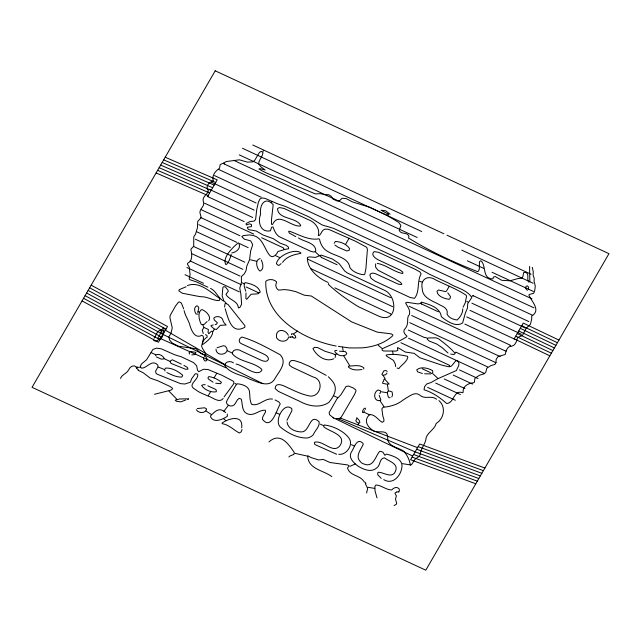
<?xml version="1.0" encoding="UTF-8"?>
<svg xmlns="http://www.w3.org/2000/svg" width="641" height="641" viewBox="0 0 641 641"><rect width="100%" height="100%" fill="white"/><g stroke="black" fill="none" stroke-linecap="round" stroke-linejoin="round"><path stroke-width="0.96" d="M231.097 254.301C230.536 257.874 228.909 261.816 226.449 264.469L225.648 264.413C222.227 257.265 233.124 247.065 238.308 242.795L238.877 243.284C241.264 248.412 236.345 252.161 231.802 252.987M366.612 493.001L367.638 488.306L365.314 483.659M216.001 349.177C216.426 358.319 232.603 353.495 225.167 346.132L223.389 345.739L217.051 347.726M291.439 334.634L291.679 333.673L293.201 333.961L295.421 335.844L295.789 337.727L294.027 338.208L292.144 336.333M334.217 243.284L335.315 241.505C340.451 241.513 346.573 244.117 349.497 248.46L349.081 250.431L346.773 250.952L337.959 247.162L334.939 245.046M241.689 427.876C243.468 414.046 228.773 418.365 222.026 423.028L222.219 423.661C229.005 424.759 233.693 429.983 239.333 433.004L241.208 431.826L242.034 429.51M164.024 328.32C163.687 332.383 163.455 337.23 159.737 339.778L158.888 339.57L157.926 337.807C160.659 335.035 160.482 330.9 163.175 327.944M365.666 409.375L365.114 408.061L363.663 409.046L362.574 411.025L362.702 412.612L363.303 412.644L364.609 410.825M233.444 362.83C230.423 360.651 224.967 361.195 224.855 365.699C229.855 373.487 241.353 374.697 249.373 379.031C256.913 381.459 268.042 388.142 274.172 379.873C278.25 372.245 288.105 362.91 280.157 354.737C267.898 348.207 255.27 340.86 241.865 337.014L240.079 338.352L239.149 340.475L239.822 342.582L240.976 343.496L263.395 353.912C265.598 354.994 269.028 356.668 268.315 359.665C266.768 362.461 263.042 361.099 260.775 360.074L241.569 351.156C238.516 348.72 232.186 349.008 232.322 353.896C239.862 362.149 253.259 361.708 261.592 369.16L261.905 370.178C257.129 378.022 242.859 365.074 236.064 364.048M356.644 418.677L355.867 420.752L356.332 421.65L357.269 422.579L359.433 423.084L359.905 422.467L359.184 420.384L356.773 417.652M375.618 263.916L375.602 267.121L378.03 270.254L394.568 278.755L400.481 282.361L401.835 284.075L401.226 284.572L398.349 284.171L377.389 274.564C375.137 273.395 371.091 271.808 369.809 275.037L371.011 278.242L374.993 281.143L409.944 297.408L414.471 298.369C420.015 291.799 416.802 281.423 421.073 273.963L419.935 271.928L415.2 269.3L378.454 252.274L374.088 251.609C370.017 255.07 376.411 259.172 379.48 260.43L400.361 270.214L402.772 272.113L402.764 273.523C393.766 271.952 386.379 264.885 377.269 263.411M286.928 420.352L291.879 410.793L291.799 408.71C283.763 400.978 273.443 421.978 280.702 427.339C288.097 433.292 297.512 438.228 307.223 438.003C309.515 437.523 311.863 436.481 313.345 434.606C314.979 430.423 319.907 426.682 319.162 421.89C309.659 412.556 309.948 431.601 301.895 431.882C295.878 432.178 287.705 428.773 287.032 422.018M246.016 292.881L245.888 298.53L246.753 299.315L251.104 294.251L257.722 293.842L260.254 292.112C258.772 285.934 250.615 283.699 245.142 282.617L244.181 284.227L244.253 286.495L245.735 291.19M528.408 289.572L528.689 287.28L527.415 285.894L526.557 285.998L525.884 286.615L525.82 288.602L527.375 290.373M288.714 336.894C287.472 342.574 279.284 342.358 276.672 337.927C274.685 328.889 284.86 328.104 288.33 335.235M288.907 457.025L289.54 456.184L293.923 454.389L294.267 452.45C288.258 443.724 280.101 431.826 268.956 441.929M363.695 369L363.904 367.958C359.962 364.216 353.784 366.131 348.872 366.067L348.319 366.564L348.704 367.325C352.43 370.458 357.446 370.186 361.933 369.504M120.452 378.39C122.111 374.352 126.966 373.519 128.809 369.665C129.963 366.107 135.9 363.711 136.693 368.711M335.131 357.502L335.58 355.146L333.456 353.816L325.123 351.316L317.624 347.566L314.547 347.334L312.96 348.592C316.47 355.715 325.564 362.59 333.857 358.712M207.948 196.378L208.413 195.585M154.08 338.224C156.276 335.996 157.053 329.466 161.348 330.299L162.574 335.011L161.893 336.95L156.46 341.148L154.337 340.796L153.431 339.794M263.01 151.444L263.619 150.387M271.512 202.396L272.129 201.338M213.229 331.109L214.302 329.258M214.118 377.853L216.714 373.358M208.301 395.633L210.593 391.667M223.132 398.486C219.382 403.678 212.403 397.156 208.189 396.09C203.862 394.055 199.151 392.693 195.449 389.52C186.058 384.84 199.031 379.905 197.708 374.32L195.89 373.607L194.96 374.136L191.523 378.935L190.465 382.188L184.945 384.007L180.554 383.655L157.141 374.168L156.019 373.246L155.563 371.259L157.838 367.213L157.878 365.122C151.605 358.431 146.661 369.152 141.052 368.014L140.435 366.171L141.421 364.072L146.597 359.721L152.919 349.457L156.508 348.119L161.332 348.84L174.961 354.858L181.451 356.853L193.518 362.558L196.635 365.723L197.508 370.137L198.694 371.7L203.445 369.272L207.956 369.496L221.754 375.193L233.236 381.155L233.965 382.156L233.468 384.135L224.038 396.915M345.651 244.213L349.169 238.131M387.669 215.047L388.286 213.99M357.902 424.831L358.672 423.509M446.336 291.318L449.245 286.287M463.139 307.183L465.318 302.64L466.536 296.27L466.199 295.261C456.696 288.899 445.687 284.908 435.447 279.805C427.571 274.476 420.047 279.628 422.235 288.634C422.371 298.474 433.661 301.15 440.631 305.324C444.309 306.767 448.476 309.635 447.041 314.138C448.772 317.808 453.331 319.643 457.161 319.971C460.046 317.335 463.042 312.968 462.77 308.834M455.535 352.662L455.839 352.133L487.545 366.86M379.817 393.798L380.706 391.563L380.273 390.633L378.054 390.024C372.854 392.284 373.679 402.115 380.345 400.465L380.826 399.824L379.192 395.417M281.079 263.587L279.18 265.286L278.114 265.318L276.455 263.796C277.152 255.983 294.588 248.003 300.797 252.778L300.789 253.427C293.923 254.485 286.807 256.432 282.497 262.401M223.845 411.25L228.404 405.312M207.083 321.486L204.359 324.242L202.147 324.763L201.226 324.354C199.183 320.171 197.428 313.553 201.09 309.843L202.163 309.675C205.961 311.061 211.794 316.662 208.702 320.724M328.673 283.546L328.304 284.3C337.334 292.769 347.831 300.22 358.463 306.743L377.717 315.684C397.797 325.348 398.101 295.661 384.047 290.085L347.358 272.986L344.754 271.055L339.073 263.523L332.543 259.084L321.229 255.094L315.396 257.386L309.387 256.889L307.36 257.514C307.071 269.012 318.112 278.21 328.128 282.449M391.795 396.931L392.5 395.08L392.148 391.996L389.944 391.09L387.741 391.355L387.428 392.997L388.021 396.282L389.063 397.716L390.177 397.708M336.108 418.525L339.329 418.597L341.188 417.291L354.681 394.191L356.003 390.97L355.739 389.912L353.375 388.029L348.392 386.002L346.044 386.531L340.94 394.712L336.821 399.087L329.089 412.748L329.722 414.887L333.689 418.044M398.51 491.799L399.367 490.79L399.175 488.883C396.827 486.247 393.598 487.777 391.723 489.948C386.082 489.988 381.443 485.141 375.938 484.989L374.881 486.623L375.041 491.006L377.012 497.865M155.434 355.282C158.215 353.191 162.534 355.242 164 358.055L163.808 358.856L161.468 359.192L156.244 356.837M293.89 333.657L297.64 331.036M187.42 285.565C199.447 280.814 210.585 292.4 219.695 298.482L219.559 300.196L218.773 300.589C212.652 300.573 207.404 296.503 201.226 296.727A46.785 29.19 21.6 0 1 196.507 295.99L182.236 293.209L178.815 290.838L179.344 289.612L186.106 286.759M382.525 382.26L383.334 381.603L384.047 379.264L384.696 379.151L389.191 384.047L385.834 384.015L382.517 383.174M197.941 314.058L196.106 314.058C194.375 311.782 193.63 307.215 196.779 305.797L197.692 306.077L198.846 307.848L197.732 312.471M187.781 399.663L188.646 398.822L179.52 398.982L175.225 400.16L176.387 401.25L180.754 401.859L185.754 400.008M350.154 466.223L355.378 463.948M394.087 505.549L396.298 504.267L396.699 503.409L395.497 499.091L396.354 495.95L394.92 493.089L396.515 492.112M215.184 324.658L216.578 324.186L217.363 322.768L214.23 319.923L213.822 318.008C216.426 315.3 222.587 316.63 223.036 320.644A7.171 4.471 21.6 0 0 224.927 323.625L226.137 325.011L220.32 325.324L216.418 329.514L214.086 328.897L211.097 326.181L211.049 325.5L213.317 324.947M154.489 394.295L170.835 390.177L172.493 388.967L172.357 388.125L169.881 386.411L157.974 380.826L150.323 378.182L143.223 372.79L138.063 370.234M472.016 296.19L473.354 295.805M334.955 354.409L336.894 353.968M197.252 408.565L204.583 407.788L206.546 408.886L206.45 409.735C204.527 413.798 198.414 413.197 196.234 409.719M136.862 367.493L140.427 367.133M292.496 337.038L289.676 337.07L290.71 337.222M396.755 491.895L398.974 491.919M336.934 350.371L335.347 350.523L334.738 351.02L334.979 351.821C337.47 355.41 341.853 356.869 345.86 354.906L346.797 353.351L345.411 351.669L339.498 351.172M260.15 258.555C254.629 259.733 256.592 268.05 259.629 270.887L260.558 270.919C264.396 268.427 262.722 263.379 261.28 259.958M191.811 354.914L194.672 354.577L195.489 353.928L195.842 352.35L190 351.388L189.063 352.822L189.576 354.056M338.728 454.301C346.044 455.342 353.007 445.695 349.682 439.269C345.034 431.481 332.727 425.672 324.17 425.015L323.697 426.738C328.985 431.545 346.741 434.686 340.283 445.134C333.624 455.054 322.984 439.702 314.587 442.266L314.491 443.965L315.612 444.862L336.621 454.245M204.487 356.42L205.705 356.765L206.987 358.559L206.666 360.715L204.92 361.011L203.606 359.192L203.421 357.774M272.489 399.063C264.861 397.684 258.876 406.923 251.544 404.255C249.461 400.272 250.062 395.521 249.421 391.17C248.436 385.914 241.721 384.151 237.25 383.791L235.704 385.449L227.17 400.192C224.638 403.469 229.029 406.723 232.234 405.929C236.064 405.064 235.96 399.872 239.229 398.333L241.272 399.135C242.827 404.583 241.449 412.756 248.86 414.302C254.798 415.632 259.501 409.615 265.302 410.24L265.59 411.778L262.738 417.051L262.409 419.174C271.287 431.064 276.648 409.663 280.277 403.87L278.779 401.875L275.069 399.96M422.355 373.487L417.636 371.852L416.722 369.897C420.889 366.123 428.268 368.134 432.699 370.666L432.763 372.589L430.776 373.871L424.638 373.799M205.216 384.744L203.341 384.656L201.611 385.441C204.247 389.752 211.193 392.781 216.265 391.795L216.313 390.129L215.208 389.191L207.852 385.858M505.18 350.875L506.214 351.02M136.573 367.029L137.607 367.173M336.164 346.044C304.924 340.227 264.38 317.864 265.807 281.239C268.683 278.755 274.036 279.075 276.6 281.872L275.726 285.197L276.271 287.36A6.514 4.062 21.6 0 0 278.523 290.133L284.396 289.58L289.139 290.093L295.693 291.615L304.331 295.197L311.318 296.014L351.677 321.91L377.301 332.15L391.114 333.833L392.813 334.898L392.725 335.74C384.424 343.424 372.806 347.126 361.62 347.879A85.285 53.211 21.6 0 0 356.725 347.951L349.353 347.927L338.424 346.396M402.476 463.659L410.152 464.877M368.11 487.32L374.753 488.394M381.483 391.803L387.092 392.725M450.687 354.088L454.044 354.489L455.158 353.503C450.799 348.071 444.942 343.792 439.462 339.466A4.904 3.061 21.6 0 0 435.375 337.839L428.068 337.975L427.218 339.137L429.174 341.028L436.761 344.033L442.226 347.734L448.035 353.039M295.012 453.371L307.4 456.104M250.575 259.821L256.472 261.216M445.639 291.607L438.5 289.996L436.97 291.326C437.507 296.511 444.509 298.658 448.948 299.299L449.902 298.722L450.535 296.623L447.779 292.905M215.737 383.214L220.584 383.719L221.393 382.276C218.004 379.288 213.325 377.204 208.846 376.563L207.908 377.998L208.509 379.079L213.044 382.156M419.727 281.303L422.082 282.064M424.727 337.35L427.082 338.103M484.9 468.042L419.671 443.997L410.569 459.725L475.79 483.779M418.148 446.617L483.378 470.662M416.634 449.237L481.864 473.29M480.341 475.91L415.12 451.857L338.007 418.709M413.597 454.485L478.827 478.531M412.083 457.105L477.313 481.151M340.371 418.1L417.547 447.666M383.727 479.636C392.308 484.981 400.16 476.664 401.731 468.371C403.942 459.196 393.221 455.815 386.363 454.092L384.848 455.278L382.998 452.226L380.538 451.264L379.424 451.625C375.225 456.905 373.134 467.994 363.864 463.964A4.743 2.957 21.6 0 1 360.314 461.584C354.906 456.192 360.939 449.485 363.215 444.365L362.95 443.3C356.54 436.93 354.12 448.484 351.236 452.282C348.055 457.778 353.928 463.066 357.958 466.095C363.423 469.388 371.083 472.922 376.684 467.962C380.626 465.662 379.216 458.147 384.44 457.842C389.135 461.504 399.071 463.611 395.337 471.544C391.971 478.955 383.743 472.233 378.414 472.249L377.661 472.906L377.861 474.965L381.235 478.378M158.343 367.061L164.224 369.456M165.21 157.221L217.211 179.865L208.109 195.593L156.1 172.958M163.687 159.849L215.696 182.485M162.173 162.469L214.182 185.105M160.659 165.09L212.66 187.725M159.136 167.71L211.145 190.353M157.622 170.338L209.623 192.973M160.522 338.584L225.816 367.766M252.762 145.002L443.884 233.773M446.961 235.199L531.077 274.268M388.622 214.318L381.066 210.224L385.634 210.745L390.081 214.238M242.482 148.287L421.714 231.529M461.784 250.142L533.128 283.274M239.245 154.842L417.155 237.474M467.361 260.791L483.651 268.355M492.016 272.241L533.416 291.471M233.813 160.378L531.942 298.842M223.685 163.399L224.566 163.808M223.973 163.864L533.985 307.848M218.533 169.4L532.519 315.228M214.423 175.546L261.103 197.22M472.914 295.597L528.841 321.574M211.185 182.1L256.104 202.965M471.88 303.177L525.163 327.928M466.728 301.454L468.05 302.071M209.27 189.271L254.189 210.128M469.965 310.348L521.486 334.273M295.822 236.681L289.275 233.044L288.642 231.433L289.387 231.201C299.018 234.51 308.425 240.647 319.01 238.821L319.603 239.51C320.564 244.533 323.577 249.653 328.392 251.809C335.531 256.336 348.536 257.257 349.882 267.65C352.943 271.96 358.936 274.396 364.048 274.709L364.793 274.108L365.891 268.811L367.405 249.341L366.748 247.33L355.579 241.272L329.418 229.662A7.748 4.832 21.6 0 0 324.779 229.246C321.526 229.999 321.51 234.294 318.825 235.712L318.313 235.391C320.276 228.597 314.715 221.97 308.489 219.735L284.027 208.437L279.38 207.556L277.513 208.654C278.114 219.655 296.222 216.866 300.749 225.496L300.333 226.017C290.83 226.97 278.202 211.466 272.601 224.502L271.488 224.27L271.447 220.031L273.194 204.639C264.565 195.329 259.188 206.041 260.647 214.278C257.45 221.706 260.358 232.955 270.454 230.784L271.584 227.275L272.97 226.858C274.524 231.137 276.439 236.008 281.215 237.627L310.925 251.368L314.018 252.089L315.781 250.992C315.901 242.442 303.457 241.705 298.442 237.899M207.355 196.434L252.714 217.507M466.728 316.902L515.612 339.602M204.559 203.197L244.197 221.602M321.261 257.394L337.11 264.757M421.225 303.826L438.396 311.798M464.821 324.074L510.172 345.138M201.33 209.751L253.732 234.093M261.656 237.771L283.234 247.795M307.456 259.044L390.681 297.696M409.182 306.286L504.739 350.675M200.737 217.539L239.926 235.736M310.388 268.459L392.733 306.71M411.666 315.5L500.18 356.612M275.83 255.767L279.348 257.402M198.822 224.703L236.697 242.298M239.774 243.724L248.139 247.61M334.89 287.905L390.377 313.673M409.751 322.671L494.748 362.149M495.189 362.349L496.07 362.758M390.665 314.146L391.547 314.555M196.907 231.874L230.375 247.418M408.285 330.043L424.134 337.406M195.433 239.245L244.758 262.153M408.573 338.24L483.875 373.214M193.518 246.416L242.843 269.324M400.929 342.751L449.373 365.242M459.501 369.953L477.994 378.543M192.044 253.788L240.046 276.087M453.179 375.073L472.561 384.071M242.29 282.833L244.493 283.851M190.137 260.959L241.216 284.684M246.064 286.936L257.506 292.248M257.946 292.456L258.828 292.865M422.203 368.743L430.576 372.629M444.221 378.967L464.917 388.582M186.9 267.513L239.301 291.855M435.704 383.07L460.366 394.527M184.985 274.685L203.477 283.274M427.627 387.38L455.366 400.264M207.932 287.192L197.003 282.112L189.736 279.652L189.151 278.771L190.089 274.644L189.327 267.241L187.468 264.244L187.613 263.267C193.189 260.639 191.747 253.972 190.882 249.213L193.694 246.216L193.782 236.753L195.521 234.173L197.436 227.811L197.716 221.409L201.186 217.595L199.896 212.475L200.369 210.288A32.29 20.143 21.6 0 1 202.276 207.315L203.405 205.28A15.36 9.583 21.6 0 0 203.501 202.043C201.394 196.619 207.54 194.944 208.357 190.746C204.944 186.515 209.014 181.86 213.381 180.93C211.45 175.618 215.408 171.019 219.543 168.279L220.167 164.649L226.393 161.54L239.405 159.817L247.33 162.109L252.586 161.909L254.509 160.643L259.485 152.358L261.344 151.38L263.01 152.534C262.738 156.62 258.796 159.753 258.587 163.864L260.919 166.828L265.174 170.009L260.078 168.623L258.876 168.976C268.515 174.985 279.973 177.589 289.916 183.022A14.783 9.222 21.6 0 0 294.74 185.265L315.38 193.919L320.596 193.67L324.939 194.76L328.601 194.656L331.085 196.178L332.959 199.063L337.43 201.066L339.698 200.561L342.07 198.245L346.204 198.598L352.382 201.859L370.089 207.42L387.052 215.416L398.798 222.491L400.889 225.456L399.231 230.464C400.97 234.67 407.42 231.802 408.902 236.241L408.589 238.075C430.287 251.496 453.86 262.337 477.545 271.624L478.482 271.143L479.3 269.18L479.46 261.824L480.542 260.807L481.407 261.167C486.391 266.72 482.224 278.37 492.464 278.939L493.073 278.643L493.354 277.064L495.293 276.559L501.767 280.317L509.94 280.79L517.96 278.563L521.766 278.242L522.92 276.559L523.593 272.617L525.668 272.337C529.851 274.308 526.301 279.308 528.697 282.024L529.811 281.591C529.835 276.431 529.522 271.48 529.642 266.408M210.552 288.402C216.378 291.126 218.172 298.538 224.086 301.334L222.139 295.99L222.876 287.472L223.372 286.823L225.303 286.783L228.068 290.381L228.292 291.27L225.977 294.315C228.484 299.748 237.763 300.733 238.332 307.536L238.66 307.992L240.063 307.207L241.625 304.13L240.92 294.395L239.766 288.041L241.417 282.817L241.401 276.6L244.453 273.651L246.064 270.518L246.769 266.151L249.565 259.733L250.639 251.072L252.722 244.694L250.695 240.872L244.341 239.165L241.793 236.561L243.3 235.608L248.876 234.975A12.884 8.037 21.6 0 1 253.62 235.64C262.417 237.891 264.268 248.227 269.14 254.701C272.225 259.164 276.527 254.926 277.946 251.488C281.543 250.631 284.933 249.101 288.642 248.772L288.458 247.138L286.198 245.351L280.117 243.147L273.218 238.628L263.243 235.095L256.088 230.96L249.037 229.734L247.923 228.933L247.338 227.275L251.432 226.585L251.576 224.743L249.726 223.773L246.288 224.991L246.136 223.517L250.062 221.49L253.996 221.145L255.591 219.671L256.704 209.735L258.427 202.107L259.974 199.014L262.081 197.949L265.15 198.414L277.032 203.606L285.325 206.418L304.491 214.895A67.81 42.306 21.6 0 1 309.683 217.307L321.702 224.703A16.594 10.352 21.6 0 0 326.742 226.297L333.456 228.316L415.496 266.416L429.606 274.316L448.812 283.226C456.392 287.993 466.824 289.556 471.808 297.52L467.722 303.626L467.441 308.073L465.222 313.449L462.634 322.928C455.823 327.623 446.737 321.085 441.345 316.702C440.151 307.335 429.141 304.467 421.49 302.111L420.192 303.554L417.748 303.898L407.067 302.312L405.545 303.001C407.412 306.534 410.665 309.988 409.479 314.451C406.322 317.295 408.637 321.894 407.003 325.34A31.994 19.959 21.6 0 1 405.36 328.416C402.179 331.012 404.623 334.233 407.019 336.188L406.731 336.765C398.942 341.741 390.601 344.826 382.34 348.728L382.028 350.082L383.542 350.988L396.21 351.076L397.877 350.306L397.412 347.871L397.837 347.606L405.352 352.069L414.134 353.327L419.847 357.766L441.593 365.058L447.947 366.588L449.485 366.78L451.641 365.907L455.887 360.627L458.059 361.212L458.916 363.207L458.78 365.402L456.344 370.554L437.362 378.935L431.145 382.477L426.634 384.031L424.542 386.755L424.046 389.752C432.411 392.372 440.047 397.508 446.537 403.453C454.084 403.686 453.507 389.44 462.498 392.685L463.155 392.292C462.369 386.178 468.627 383.054 473.819 382.733L474.42 382.076L474.933 378.198L479.652 375.161L484.348 373.727L485.854 372.052L486.775 368.271L490.469 365.819L495.012 364.296L495.958 362.494L496.158 359.417L498.057 356.516L505.132 354.545C506.174 351.252 506.847 346.052 511.63 346.212C515.556 345.515 516.734 340.908 517.495 337.583L522.543 335.371L526.261 328.152L530.411 324.338L531.718 319.074L531.677 316.093C541.276 310.188 531.742 301.719 528.881 295.124L529.282 294.491L533.6 293.322L534.602 291.294L535.059 288.025L535.243 285.862L534.105 281.455L534.193 278.25L533.08 275.021L533.28 271.792L532.23 267.345M198.197 311.71L199.079 312.119M333.432 395.665L337.398 397.508M364.505 412.451L369.793 414.903M227.515 350.843L232.363 353.095M234.886 383.478L236.649 384.296M320.3 424.15L323.385 425.584M181.283 364.12L172.373 359.785L170.61 360.787L170.202 361.748L171.027 363.399L185.69 369.296L187.981 369.12L187.324 367.381L183.919 365.346M351.452 444.662L354.537 446.096M151.068 352.606L155.915 354.858M164.28 358.744L170.442 361.604M276.095 412.684L279.612 414.326M558.944 340.091L523.272 323.088L514.17 338.825L549.834 355.827M521.758 325.716L557.422 342.719M520.244 328.336L555.907 345.339M518.721 330.956L554.385 347.959M517.207 333.576L552.871 350.579M515.685 336.196L551.356 353.199M436.561 399.223C431.505 395.072 424.719 399.688 419.911 395.209C415.216 391.322 410.08 395.874 405.921 398.189A58.964 36.785 21.6 0 1 402.981 400.088C397.436 404.655 390.193 406.658 383.094 407.275L381.868 408.902L382.829 415.857A35.8 22.331 21.6 0 0 383.903 419.206L383.871 421.361L382.228 422.307C378.062 420.047 375.466 414.695 370.017 414.535L369.256 414.927C363.912 420.055 366.756 425.848 372.02 429.879C376.628 434.59 387.252 428.02 387.717 437.066C386.683 446.424 397.66 447.049 403.566 451.072C407.203 454.677 409.639 460.254 410.432 465.27L411.65 464.525L414.871 459.461L417.595 457.345A11.642 7.267 21.6 0 0 420.039 454.934C420.536 448.644 425.752 443.965 426.121 437.739C427.956 432.002 434.55 429.638 436.209 423.429C444.037 418.733 446.256 406.987 438.909 400.585M333.088 417.692L412.692 456.055M262.794 383.622L162.95 334.386L86.615 293.041M326.197 375.354L309.451 366.388L300.845 362.63L294.195 360.546L291.447 360.571L290.533 361.187A10.777 6.722 21.6 0 0 289.171 364.144L289.524 365.218L291.951 367.125L312.952 376.924C324.25 379.32 321.181 396.426 310.556 396.122C302.776 394.84 295.429 391.282 288.306 387.973C284.468 386.17 275.582 381.075 275.101 388.534L278.394 391.395L299.411 401.186C308.337 406.138 319.755 408.469 328.785 402.476C332.679 397.797 336.725 391.755 334.818 385.441C333.6 381.924 330.9 379.312 328.32 376.764M166.924 372.565C171.556 374.809 176.724 377.357 181.916 377.036L182.709 375.289C178.334 371.275 171.652 367.63 165.562 368.086L164.577 369.713L165.058 371.043M205.521 334.554L207.019 335.572L207.187 337.174C204.711 338.528 202.372 341.116 202.468 344.057L202.965 344.361C207.323 341.172 212.572 337.35 212.828 331.357L211.53 331.261L208.662 333.713L208.037 332.302L208.421 329.49L203.958 327.455L202.268 330.059L203.245 333.48M91.166 285.173L167.501 326.525L158.399 342.254L82.056 300.909M89.644 287.801L165.987 329.145M88.129 290.421L164.473 331.766M85.093 295.661L161.436 337.014M83.578 298.281L159.913 339.634M165.378 330.195L225.031 364.633M225.656 412.612C219.31 406.65 215.24 411.185 210.697 415.737L210.512 416.738C213.645 423.541 222.828 419.374 227.347 416.289L227.275 414.102M206.082 411.057L211.346 414.511M378.222 345.299L382.02 348.4M223.845 418.974L225.744 420.528M315.436 252.009L319.074 255.374M432.771 373.655L437.867 378.366M510.02 345.403L510.749 346.076M387.204 371.379L385.97 370.554L383.911 370.762L381.884 374.416L383.014 375.265L385.313 374.841A9.094 5.673 21.6 0 0 386.956 372.974M364.24 481.968C360.522 475.077 350.298 476.127 347.662 468.595L347.678 467.666L349.273 465.999L347.791 464.965L329.875 462.482L323.368 459.461L318.545 459.934L310.957 457.522L307.992 455.823L307.68 456.216C308.321 469.372 323.825 470.318 331.846 476.664M168.992 391.146L176.692 399.087M319.955 255.783L321.702 257.602M397.067 367.974L398.774 368.631C401.506 364.681 406.706 362.309 407.812 357.253L407.476 356.316C400.921 354.826 393.245 353.712 386.451 354.922L386.09 355.451L386.659 356.172L393.542 360.434L395.393 364.344L395.673 366.564M364.953 482.16L365.971 483.298M137.286 368.695L138.296 369.841M224.751 301.55L226.057 303.161M380.129 400.905L384.015 406.739M421.089 303.089L421.666 304.026M449.221 365.506L449.79 366.452M383.134 375.442L385.137 378.727M283.522 248.267L284.099 249.205M343.672 355.771L349.698 365.618M202.836 324.939L203.83 327.086M184.111 310.613C185.289 316.221 189.015 320.732 190.217 326.325C191.811 331.421 195.361 339.017 201.891 335.307L203.189 336.285L203.518 338.36L201.635 345.972L202.308 348.143L205.617 353.399L205.761 355.042L204.96 355.29L200.793 353.487L196.106 348.768L178.775 346.3L172.373 343.135L169.561 340.067L168.928 336.765L171.027 333.192L172.245 327.823L169.905 317.607L170.226 315.388L175.594 305.877L178.51 302.215L179.448 301.911L181.395 303.081L183.719 308.986M225.143 308.746C228.132 317.784 231.225 335.083 244.878 327.214L244.878 325.676L228.156 304.603L225.88 303.449L224.983 303.762L224.59 307.039M392.621 351.308L393.157 354.249M342.502 347.174L343.167 350.835M387.396 384.472L388.318 390.609M215.216 70.806L32.05 387.324L425.784 570.194L608.95 253.676L215.216 70.806"/></g></svg>
